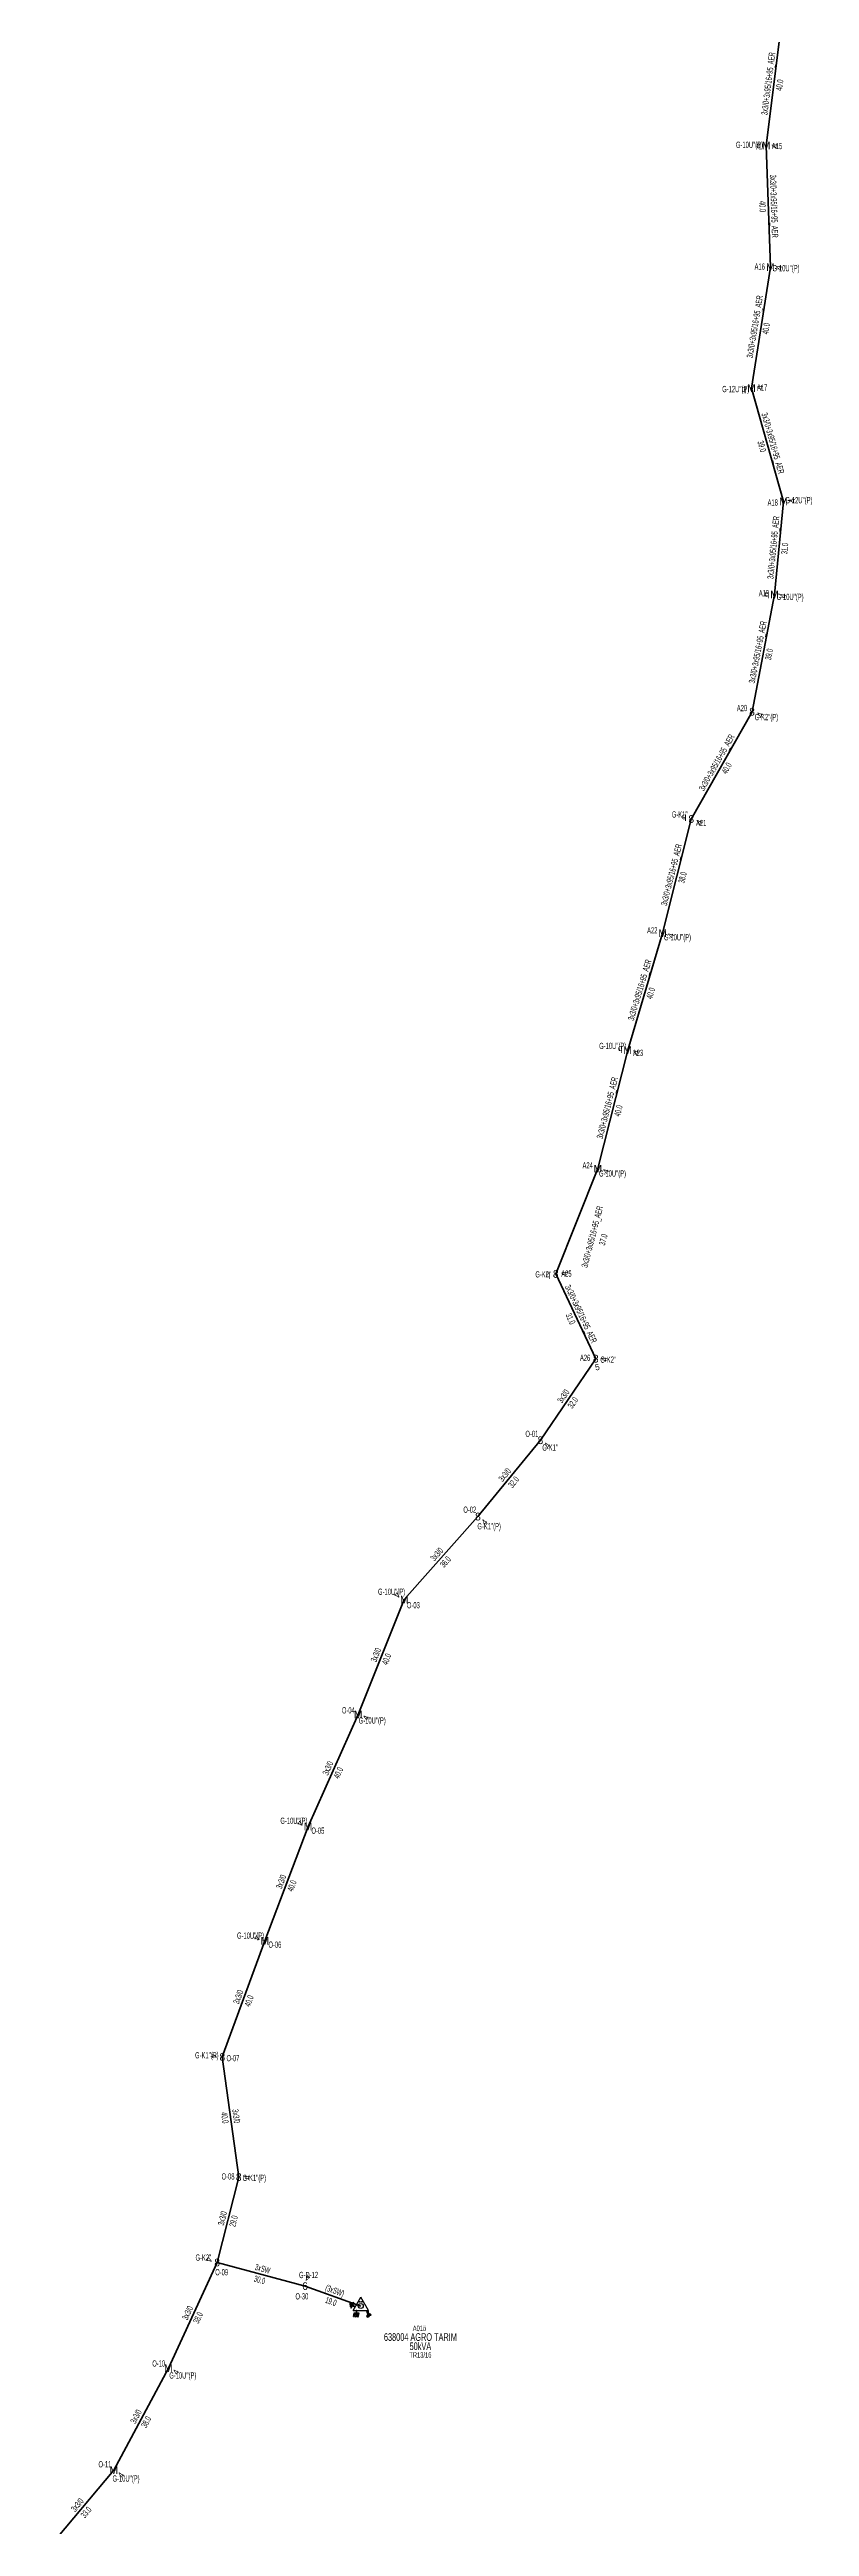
# Model space of a CAD drawing. Header units: millimetres. Extents: x 367507 to 373457, y 4068694 to 4074327.
# Drawn here: x 371917 to 372165, y 4072620 to 4073430 of the extents above; entities that cross this region are included whole.
import ezdxf
from ezdxf.enums import TextEntityAlignment as Align

# ---------------------------------------------------------------- set-up
doc = ezdxf.new("R2010")
doc.units = ezdxf.units.MM
for name, color, linetype, lineweight in [('DIREK_ENH_MEVCUT', 6, 'Continuous', 25), ('DIREK_OG_YENI', 10, 'Continuous', 25), ('HAT_OG_HAVAI_MEVCUT', 48, 'Continuous', 70), ('HAT_OG_HAVAI_YENI', 1, 'Continuous', 70), ('TRAFO_MEVCUT', 5, 'Continuous', 30), ('TRAFO_TADILAT_BYSK', 5, 'Continuous', 30)]:
    doc.layers.add(name, color=color, linetype=linetype, lineweight=lineweight)
doc.styles.add('Direk', font='B_CAD')
doc.styles.get("Standard").update_dxf_attribs({"font": 'Arial'})

# ---------------------------------------------------------------- blocks, each defined once
blk = doc.blocks.new('MEV_DIREK_OZEL')
h = blk.add_hatch(color=32)
h.paths.add_polyline_path([(-2.12, 1), (-2.34, 1.12), (-3.29, -0.52), (-3.08, -0.65), (-2.65, 0.09), (-1.88, -0.36), (-1.78, -0.19), (-2.55, 0.26)])
h.paths.add_polyline_path([(-3.44, -0.15), (-3.31, -0.22), (-2.59, 1.01), (-2.72, 1.09)])
h.paths.add_polyline_path([(-3.52, 0.32), (-3.39, 0.24), (-3.03, 0.85), (-3.16, 0.92)])
h.paths.add_polyline_path([(-3.56, 0.84), (-3.64, 0.71), (-3.51, 0.63), (-3.43, 0.76)])
h.paths.add_polyline_path([(-1.49, -2.34), (-2.24, -2.34), (-2.5, -3.47), (-2.4, -3.47), (-2.19, -2.54), (-1.89, -2.54), (-2.1, -3.47), (-2, -3.47), (-1.79, -2.54), (-1.49, -2.54), (-1.7, -3.48), (-1.6, -3.48), (-1.39, -2.54), (-1.09, -2.54), (-1.3, -3.48), (-1.2, -3.48), (-0.99, -2.54), (-0.69, -2.55), (-0.9, -3.48), (-0.8, -3.48), (-0.54, -2.35), (-1.29, -2.34), (-1.29, -1.44), (-1.49, -1.44)])
at = {"layer": 'TRAFO_MEVCUT'}
for points in [[(2.4, -1.57), (2.17, -1.92), (2.12, -1.44), (1.99, -1.44), (2.06, -2.32), (2.29, -1.96), (2.35, -2.67), (2.14, -2.67), (2.44, -2.87), (2.45, -2.86), (2.69, -2.49), (2.49, -2.63)], [(2.4, -1.57), (2.17, -1.92), (2.12, -1.44), (1.99, -1.44), (2.06, -2.32), (2.29, -1.96), (2.35, -2.67), (2.14, -2.67), (2.44, -2.87), (2.02, -3.19), (2.24, -3.79), (2.3, -3.74), (2.13, -3.26), (2.3, -3.13), (2.48, -3.6), (2.54, -3.56), (2.36, -3.08), (2.54, -2.94), (2.72, -3.42), (2.78, -3.38), (2.6, -2.9), (2.78, -2.76), (2.95, -3.24), (3.01, -3.2), (2.84, -2.72), (3.01, -2.58), (3.19, -3.06), (3.25, -3.01), (3.03, -2.42), (2.45, -2.86), (2.69, -2.49), (2.49, -2.63)], [(3.01, -2.58), (3.19, -3.06), (3.25, -3.01), (3.03, -2.42), (2.45, -2.86), (2.69, -2.49), (2.49, -2.63), (2.4, -1.57), (2.17, -1.92), (2.12, -1.44), (1.99, -1.44), (2.06, -2.32), (2.29, -1.96), (2.35, -2.67), (2.14, -2.67), (2.44, -2.87), (2.02, -3.19), (2.24, -3.79), (2.3, -3.74), (2.13, -3.26), (2.3, -3.13), (2.48, -3.6), (2.54, -3.56), (2.36, -3.08), (2.54, -2.94), (2.72, -3.42), (2.78, -3.38), (2.6, -2.9), (2.78, -2.76), (2.95, -3.24), (3.01, -3.2), (2.84, -2.72)]]:
    blk.add_hatch(color=32, dxfattribs=at).paths.add_polyline_path(points)
at = {"layer": 'TRAFO_MEVCUT', "linetype": 'Continuous'}
for p, q in [((-2.5, -1.44), (0, 2.89)), ((2.5, -1.44), (0, 2.89)), ((-2.5, -1.44), (2.5, -1.44))]:
    blk.add_line(p, q, dxfattribs=at)
at = {"layer": 'TRAFO_MEVCUT', "color": 32, "flags": 128}
blk.add_lwpolyline([(1.99, -1.44), (2.12, -1.44), (2.17, -1.92), (2.4, -1.57), (2.49, -2.63), (2.69, -2.49), (2.45, -2.86), (3.03, -2.42), (3.25, -3.01), (3.19, -3.06), (3.01, -2.58), (2.84, -2.72), (3.01, -3.2), (2.95, -3.24), (2.78, -2.76), (2.6, -2.9), (2.78, -3.38), (2.72, -3.42), (2.54, -2.94), (2.36, -3.08), (2.54, -3.56), (2.48, -3.6), (2.3, -3.13), (2.13, -3.26), (2.3, -3.74), (2.24, -3.79), (2.02, -3.19), (2.44, -2.87), (2.14, -2.67), (2.35, -2.67), (2.29, -1.96), (2.06, -2.32), (1.99, -1.44)], dxfattribs=at)
at = {"layer": 'TRAFO_MEVCUT', "linetype": 'Continuous'}
for centre, radius in [((0, 0), 0.804), ((-0.34, 1.34), 0.12), ((0.34, 1.34), 0.12)]:
    blk.add_circle(centre, radius, dxfattribs=at)
at = {"layer": 'TRAFO_TADILAT_BYSK', "color": 32, "flags": 128}
for points in [[(-3.51, 0.63), (-3.43, 0.76), (-3.56, 0.84), (-3.64, 0.71), (-3.51, 0.63)], [(-3.39, 0.24), (-3.03, 0.85), (-3.16, 0.92), (-3.52, 0.32), (-3.39, 0.24)], [(-3.31, -0.22), (-2.59, 1.01), (-2.72, 1.09), (-3.44, -0.15), (-3.31, -0.22)], [(-1.78, -0.19), (-2.55, 0.26), (-2.12, 1), (-2.34, 1.12), (-3.29, -0.52), (-3.08, -0.65), (-2.65, 0.09), (-1.88, -0.36), (-1.78, -0.19)], [(-1.29, -1.44), (-1.49, -1.44), (-1.49, -2.34), (-2.24, -2.34), (-2.5, -3.47), (-2.4, -3.47), (-2.19, -2.54), (-1.89, -2.54), (-2.1, -3.47), (-2, -3.47), (-1.79, -2.54), (-1.49, -2.54), (-1.7, -3.48), (-1.6, -3.48), (-1.39, -2.54), (-1.09, -2.54), (-1.3, -3.48), (-1.2, -3.48), (-0.99, -2.54), (-0.69, -2.55), (-0.9, -3.48), (-0.8, -3.48), (-0.54, -2.35), (-1.29, -2.34), (-1.29, -1.44)]]:
    blk.add_lwpolyline(points, dxfattribs=at)

msp = doc.modelspace()

# ---------------------------------------------------------------- linework, layer by layer
at = {"layer": 'HAT_OG_HAVAI_MEVCUT'}
msp.add_line((372000.35, 4072698.99), (372018.544, 4072692.476), dxfattribs=at)
at = {"layer": 'HAT_OG_HAVAI_YENI'}
for p, q in [((372151.092, 4073398.581), (372156.109, 4073438.541)), ((372152.456, 4073358.811), (372151.092, 4073398.581)), ((372146.252, 4073319.296), (372152.456, 4073358.811)), ((372156.702, 4073282.228), (372146.252, 4073319.296)), ((372153.801, 4073251.791), (372156.702, 4073282.228)), ((372146.446, 4073213.525), (372153.801, 4073251.791)), ((372126.57259, 4073178.457801), (372146.446, 4073213.525)), ((372117.213, 4073141.152), (372126.57259, 4073178.457801)), ((372105.809, 4073102.957), (372117.213, 4073141.152)), ((372096.052, 4073064.193), (372105.809, 4073102.957)), ((372082.283, 4073029.782), (372096.052, 4073064.193)), ((372095.374, 4073002.092), (372082.283, 4073029.782)), ((372077.283022, 4072975.425528), (372095.374, 4073002.092)), ((372077.283022, 4072975.425528), (372056.848, 4072950.47)), ((372032.765, 4072923.37731), (372056.848, 4072950.47)), ((372017.715953, 4072885.795671), (372032.765, 4072923.37731)), ((372001.302303, 4072849.178318), (372017.715953, 4072885.795671)), ((371987.216783, 4072811.797576), (372001.302303, 4072849.178318)), ((371973.296, 4072773.876), (371987.216783, 4072811.797576)), ((371973.296, 4072773.876), (371978.663273, 4072734.637498)), ((371971.604, 4072706.718), (371978.663273, 4072734.637498)), ((371955.646, 4072672.148), (371971.604, 4072706.718)), ((372000.35, 4072698.99), (371971.604, 4072706.718)), ((371937.82, 4072638.804), (371955.646, 4072672.148)), ((371937.82, 4072638.804), (371916.81, 4072613.731))]:
    msp.add_line(p, q, dxfattribs=at)

# ---------------------------------------------------------------- block references
at = {"layer": 'TRAFO_MEVCUT'}
msp.add_blockref('MEV_DIREK_OZEL', (372018.544, 4072692.476), dxfattribs=at)

# ---------------------------------------------------------------- texts
at = {"layer": 'DIREK_ENH_MEVCUT', "linetype": 'ByBlock', "width": 0.53}
for s, p in [('O-30', (371999.30492, 4072695.649669)), ('G-D-12', (372001.4851, 4072702.618059))]:
    msp.add_text(s, height=2.05, dxfattribs=at).set_placement(p, align=Align.MIDDLE_CENTER)
at = {"layer": 'DIREK_ENH_MEVCUT', "linetype": 'ByBlock', "style": 'Direk'}
msp.add_text('6', height=2.5, dxfattribs=at).set_placement((372000.35, 4072698.99), align=Align.MIDDLE_CENTER)
at = {"layer": 'DIREK_ENH_MEVCUT', "color": 32, "linetype": 'ByBlock', "style": 'Direk'}
msp.add_text('4', height=2, rotation=162.626816, dxfattribs=at).set_placement((372001.186064, 4072701.662265), align=Align.MIDDLE_CENTER)
at = {"layer": 'DIREK_OG_YENI', "width": 0.53}
for s, p in [("G-10U''(P)", (372145.610918, 4073398.829499)), ('A15', (372154.588408, 4073398.422481)), ('A16', (372148.962451, 4073359.023404)), ("G-10U''(P)", (372157.550649, 4073358.50125)), ("G-12U''(P)", (372141.112501, 4073318.989708)), ('A17', (372149.745801, 4073319.504216)), ('A18', (372153.216127, 4073281.913846)), ("G-12U''(P)", (372161.781944, 4073282.685815)), ('A19', (372150.336455, 4073252.287918)), ("G-10U''(P)", (372158.883797, 4073251.061977)), ('A20', (372143.161498, 4073214.734152)), ("G-K2''(P)", (372151.145721, 4073211.794851)), ("G-K1''", (372122.817082, 4073179.960862)), ('A21', (372129.822003, 4073177.157293)), ('A22', (372113.837924, 4073142.078747)), ("G-10U''(P)", (372122.082425, 4073139.814926)), ("G-10U''(P)", (372100.898851, 4073104.307279)), ('A23', (372109.183721, 4073102.02896)), ('A24', (372092.722699, 4073065.272701)), ("G-10U''(P)", (372100.83539, 4073062.641734)), ("G-K2''", (372078.198011, 4073029.657358)), ('A25', (372085.781372, 4073029.888743)), ('A26', (372091.884433, 4073002.362047)), ("G-K2''", (372099.447235, 4073001.776785)), ('O-01', (372074.478016, 4072977.518837)), ("G-K1''", (372080.465157, 4072973.050776)), ('O-02', (372054.185525, 4072952.741833)), ("G-K1''(P)", (372060.518732, 4072947.337842)), ("G-10U''(P)", (372028.625509, 4072925.936768)), ('O-03', (372035.74192, 4072921.536673)), ('O-04', (372014.493794, 4072887.162306)), ("G-10U''(P)", (372022.300116, 4072883.851359)), ("G-10U''(P)", (371996.692547, 4072851.07791)), ('O-05', (372004.538316, 4072847.84482)), ("G-10U''(P)", (371982.524631, 4072813.5428)), ('O-06', (371990.497218, 4072810.577433)), ("G-K1''(P)", (371968.228001, 4072774.425172)), ('O-07', (371976.775631, 4072773.498945)), ('O-08', (371975.168731, 4072734.832891)), ("G-K1''(P)", (371983.759825, 4072734.35253)), ("G-K2''", (371967.10581, 4072708.309488)), ('O-09', (371973.087974, 4072703.54817)), ('O-10', (371952.512478, 4072673.707179)), ("G-10U''(P)", (371960.373603, 4072669.795638)), ('O-11', (371934.91992, 4072640.763473)), ("G-10U''(P)", (371941.823408, 4072636.09905))]:
    msp.add_text(s, height=2.05, dxfattribs=at).set_placement(p, align=Align.MIDDLE_CENTER)
at = {"layer": 'DIREK_OG_YENI', "color": 4, "style": 'Direk'}
for p in [(372148.594565, 4073398.694228), (372143.756428, 4073319.147275), (372151.326325, 4073252.145942), (372124.251581, 4073179.386734), (372103.398485, 4073103.619886), (372079.784163, 4073029.705755)]:
    msp.add_text('q', height=2, dxfattribs=at).set_placement(p, align=Align.MIDDLE_CENTER)
at = {"layer": 'DIREK_OG_YENI', "style": 'Direk'}
for s, p in [('M', (372151.092, 4073398.581)), ('M', (372152.456, 4073358.811)), ('M', (372146.252, 4073319.296)), ('M', (372156.702, 4073282.228)), ('M', (372153.801, 4073251.791)), ('8', (372146.446, 4073213.525)), ('8', (372126.57259, 4073178.457801)), ('M', (372117.213, 4073141.152)), ('M', (372105.809, 4073102.957)), ('M', (372096.052, 4073064.193)), ('8', (372082.283, 4073029.782)), ('8', (372095.374, 4073002.092)), ('8', (372077.283022, 4072975.425528)), ('8', (372056.848, 4072950.47)), ('M', (372032.765, 4072923.37731)), ('M', (372017.715953, 4072885.795671)), ('M', (372001.302303, 4072849.178318)), ('M', (371987.216783, 4072811.797576)), ('8', (371973.296, 4072773.876)), ('8', (371978.663273, 4072734.637498)), ('8', (371971.604, 4072706.718)), ('M', (371955.646, 4072672.148)), ('M', (371937.82, 4072638.804))]:
    msp.add_text(s, height=2.5, dxfattribs=at).set_placement(p, align=Align.MIDDLE_CENTER)
at = {"layer": 'DIREK_OG_YENI', "color": 32, "style": 'Direk'}
for s, rotation, p in [('4', 447.404121, (372153.889127, 4073398.454185)), ('4', 446.520754, (372155.250839, 4073358.641076)), ('4', 93.410549, (372149.047041, 4073319.462572)), ('4', 95.149699, (372159.490698, 4073282.479323)), ('4', 441.83776, (372156.572636, 4073251.393465)), ('4', 429.789387, (372149.073601, 4073212.557678)), ('4', 428.187305, (372129.17212, 4073177.417395)), ('4', 434.645826, (372119.913061, 4073140.410602)), ('4', 434.623884, (372108.508777, 4073102.214568)), ('4', 432.031984, (372098.715441, 4073063.329239)), ('4', 91.747683, (372085.081698, 4073029.867395)), ('5', 370.439129, (372095.881334, 4072999.338346)), ('4', 445.574878, (372098.165653, 4073001.875963)), ('4', 413.266894, (372079.527026, 4072973.750881)), ('4', 409.526576, (372058.97798, 4072948.652533)), ('4', 238.271396, (372030.383464, 4072924.84982)), ('4', 427.016422, (372020.29368, 4072884.702363)), ('4', 247.604386, (371998.713492, 4072850.245117)), ('4', 249.597548, (371984.592435, 4072812.77369)), ('4', 263.815516, (371970.512296, 4072774.177644)), ('4', 446.79971, (371981.458906, 4072734.481183)), ('4', 250.515895, (371968.964345, 4072707.651927)), ('4', 423.545964, (371958.152818, 4072670.900657)), ('4', 415.954605, (371940.140064, 4072637.236421))]:
    msp.add_text(s, height=2, rotation=rotation, dxfattribs=at).set_placement(p, align=Align.MIDDLE_CENTER)
at = {"layer": 'HAT_OG_HAVAI_MEVCUT', "lineweight": 30, "width": 0.53}
msp.add_text('(3xSW)', height=2.05, rotation=340.301103, dxfattribs=at).set_placement((372009.733516, 4072696.533255, 186009.272), align=Align.CENTER)
msp.add_text('19.0', height=2.05, rotation=340.301103, dxfattribs=at).set_placement((372009.160484, 4072694.932745, 186009.272), align=Align.TOP_CENTER)
at = {"layer": 'HAT_OG_HAVAI_YENI', "lineweight": 30, "width": 0.53}
for s, rotation, p in [('3x3/0+3x95/16+95_AER', 82.843927, (372152.757121, 4073418.666887, 186078.0545)), ('3x3/0+3x95/16+95_AER', 271.964315, (372152.623501, 4073378.725135, 186075.546)), ('3x3/0+3x95/16+95_AER', 80.571249, (372148.337544, 4073339.199252, 186076.228)), ('3x3/0+3x95/16+95_AER', 285.743904, (372152.295111, 4073300.992637, 186073.126)), ('3x3/0+3x95/16+95_AER', 84.555493, (372154.405335, 4073267.090149, 186078.351)), ('3x3/0+3x95/16+95_AER', 79.120027, (372149.288779, 4073232.818439, 186076.9005)), ('3x3/0+3x95/16+95_AER', 60.458748, (372135.769794, 4073196.410493, 186073.223)), ('3x3/0+3x95/16+95_AER', 75.915863, (372121.068347, 4073160.011745, 186063.286295)), ('3x3/0+3x95/16+95_AER', 73.375789, (372110.696528, 4073122.297679, 186058.6065)), ('3x3/0+3x95/16+95_AER', 75.871979, (372100.10621, 4073083.782476, 186052.9045)), ('3x3/0+3x95/16+95_AER', 75.460071, (372095.184313, 4073041.682937)), ('3x3/0+3x95/16+95_AER', 295.303377, (372089.596949, 4073016.300299, 186041.1415)), ('3x3/0', 55.846379, (372085.625106, 4072989.235966, 186047.687)), ('3x3/0', 410.68741, (372066.407865, 4072963.486282, 186028.424)), ('3x3/0', 48.365741, (372044.171209, 4072937.488372, 186028.424)), ('3x3/0', 68.17705, (372024.45139, 4072904.902469, 186016.3825)), ('3x3/0', 65.855794, (372008.733487, 4072867.834674, 186008.857976)), ('3x3/0', 69.352978, (371993.464138, 4072830.787665, 186000.651151)), ('3x3/0', 69.842117, (371979.458457, 4072793.129705, 185993.608391)), ('3x3/0', 277.788915, (371976.821794, 4072754.371944, 185989.331636)), ('3x3/0', 75.810504, (371974.30957, 4072720.886109, 185989.331636)), ('3xSW', 344.952529, (371986.197676, 4072703.674854, 185985.802)), ('3x3/0', 65.221286, (371962.853257, 4072689.789248, 185985.802)), ('3x3/0', 61.870642, (371945.983397, 4072655.876744, 185977.823)), ('3x3/0', 410.038568, (371926.663495, 4072626.813431, 185958.405))]:
    msp.add_text(s, height=2.05, rotation=rotation, dxfattribs=at).set_placement(p, align=Align.CENTER)
for s, rotation, p in [('40.0', 82.843927, (372154.443879, 4073418.455113, 186078.0545)), ('40.0', 271.964315, (372150.924499, 4073378.666865, 186075.546)), ('40.0', 80.571249, (372150.014577, 4073338.920757, 186076.228)), ('39.0', 285.743904, (372150.658889, 4073300.531363, 186073.126)), ('31.0', 84.555493, (372156.097665, 4073266.928851, 186078.351)), ('39.0', 79.120027, (372150.958221, 4073232.497561, 186076.9005)), ('40.0', 60.458748, (372137.248796, 4073195.572308, 186073.223)), ('38.0', 75.915863, (372122.717244, 4073159.598056, 186063.286295)), ('40.0', 73.375789, (372112.325472, 4073121.811321, 186058.6065)), ('40.0', 75.871979, (372101.75479, 4073083.367524, 186052.9045)), ('37.0', 75.460071, (372096.829867, 4073041.256144)), ('31.0', 295.303377, (372088.060051, 4073015.573701, 186041.1415)), ('32.0', 55.846379, (372087.031916, 4072988.281562, 186047.687)), ('32.0', 410.68741, (372067.723157, 4072962.409246, 186028.424)), ('36.0', 48.365741, (372045.441791, 4072936.358938, 186028.424)), ('40.0', 68.17705, (372026.029563, 4072904.270512, 186016.3825)), ('40.0', 65.855794, (372010.284769, 4072867.139315, 186008.857976)), ('40.0', 69.352978, (371995.054948, 4072830.188229, 186000.651151)), ('40.0', 69.842117, (371981.054326, 4072792.543871, 185993.608391)), ('40.0', 277.788915, (371975.137478, 4072754.141553, 185989.331636)), ('29.0', 75.810504, (371975.957703, 4072720.469389, 185989.331636)), ('30.0', 344.952529, (371985.756324, 4072702.033146, 185985.802)), ('38.0', 65.221286, (371964.396743, 4072689.076752, 185985.802)), ('38.0', 61.870642, (371947.482603, 4072655.075256, 185977.823)), ('33.0', 410.038568, (371927.966505, 4072625.721569, 185958.405))]:
    msp.add_text(s, height=2.05, rotation=rotation, dxfattribs=at).set_placement(p, align=Align.TOP_CENTER)
at = {"layer": 'TRAFO_MEVCUT', "width": 0.6}
for s, height, p in [('638004 AGRO TARIM', 2.5, (372038.045439, 4072681.087469)), ('50kVA', 2.5, (372038.045439, 4072678.087469)), ('A01ö', 1.8, (372037.736723, 4072684.281228))]:
    msp.add_text(s, height=height, dxfattribs=at).set_placement(p, align=Align.CENTER)
msp.add_text('TR13/16', height=1.8, dxfattribs=at).set_placement((372038.040535, 4072677.380365), align=Align.TOP_CENTER)

doc.saveas('drawing.dxf')
